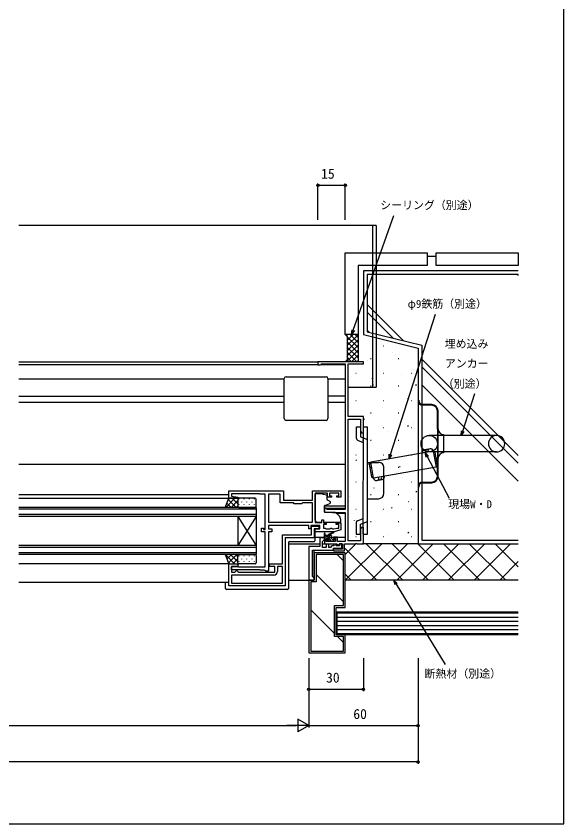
# Model space of a CAD drawing. Units: millimetres, scale not verified. Extents: x -437 to 438, y -681 to 679.
# Drawn here: x 137.4 to 438.2, y -681.2 to -237.2 of the extents above; entities that cross this region are included whole.
import ezdxf
from ezdxf.enums import TextEntityAlignment as Align

# ---------------------------------------------------------------- set-up
doc = ezdxf.new("R2010")
doc.units = ezdxf.units.MM
doc.header["$LTSCALE"] = 4
for name, color, linetype in [('0-2_YKK_11', 7, 'Continuous'), ('0-3_YKK_12', 2, 'Continuous'), ('0-4_YKK_13', 4, 'Continuous'), ('0-5_YKK_D', 6, 'Continuous'), ('0-6_YKK_ZWAK', 7, 'Continuous'), ('0-7_YSS_K', 3, 'Continuous')]:
    doc.layers.add(name, color=color, linetype=linetype)
doc.styles.add('ＭＳ ゴシック', font='')
doc.styles.get('ＭＳ ゴシック').set_extended_font_data('MS Gothic')

msp = doc.modelspace()

# ---------------------------------------------------------------- linework, layer by layer
at = {"layer": '0-2_YKK_11'}
for points in [[(328.165, -521.161), (328.045, -520.977), (328.045, -520.427), (328.165, -520.244), (328.165, -520.161), (328.045, -519.977), (328.045, -519.427), (328.165, -519.244), (328.165, -518.202), (327.165, -518.202), (326.465, -519.415), (326.465, -525.702), (319.665, -525.702), (319.665, -458.702), (326.465, -458.702), (326.465, -464.99), (327.165, -466.202), (328.165, -466.202), (328.165, -457.202), (319.665, -457.202), (319.665, -428.402), (328.165, -428.402), (328.165, -427.202), (303.165, -427.202), (303.165, -428.802), (304.465, -428.802), (304.665, -428.602), (304.865, -428.402), (318.165, -428.402)], [(318.165, -428.402), (318.165, -508.302), (308.165, -508.302), (307.865, -508.002), (307.565, -507.702), (306.665, -507.702), (306.665, -509.609), (311.165, -510.002), (318.165, -510.002), (318.165, -526.002), (313.865, -526.002), (313.865, -523.602), (311.765, -523.602), (311.765, -524.402), (312.865, -524.402), (312.865, -525.902), (307.665, -525.902), (307.665, -524.402), (308.765, -524.402), (308.765, -523.602), (306.665, -523.602), (306.665, -527.202), (313.345, -527.202), (314.315, -527.762), (314.765, -527.502), (315.065, -527.202), (316.665, -527.202), (316.665, -530.202), (312.427, -530.202), (312.11, -529.653), (311.665, -529.772), (311.665, -531.202), (317.665, -531.202), (317.665, -527.202), (323.707, -527.202), (323.89, -527.082), (324.44, -527.082), (324.623, -527.202), (328.165, -527.202), (328.165, -521.161)], [(254.169, -498.202), (284.169, -498.202), (284.169, -503.202), (300.169, -503.202), (300.169, -498.202), (315.669, -498.202), (315.669, -501.702), (313.569, -501.702), (313.569, -500.902), (314.669, -500.902), (314.669, -499.402), (309.469, -499.402), (309.469, -500.902), (310.569, -500.902), (310.569, -501.702), (308.469, -501.702), (308.469, -499.402), (301.669, -499.402), (301.669, -515.602), (305.369, -515.602), (305.369, -514.102), (306.169, -514.102), (306.169, -515.802), (307.669, -515.802), (307.669, -516.602), (306.169, -516.602), (306.169, -518.602), (307.078, -518.602), (307.374, -518.852), (307.669, -519.102), (309.728, -519.102), (310.024, -518.852), (310.319, -518.602), (310.519, -518.602), (310.815, -518.852), (311.111, -519.102), (311.845, -519.102), (313.482, -518.602), (314.669, -518.602), (314.669, -516.602)], [(255.669, -499.802), (255.669, -501.033), (259.191, -501.654), (259.143, -502.202), (254.169, -502.202), (254.169, -498.202)], [(314.669, -516.602), (313.169, -516.602), (313.169, -515.802), (315.669, -515.802), (315.669, -519.502), (312.069, -520.602), (301.669, -520.602), (301.669, -519.102), (304.169, -519.102), (304.169, -517.102), (299.169, -517.102), (299.169, -519.102), (298.169, -519.102), (298.169, -517.102), (275.969, -517.102), (275.969, -519.102), (277.769, -519.102), (277.769, -520.602), (275.969, -520.602), (275.969, -542.202), (274.469, -542.202), (274.174, -541.952), (273.878, -541.702), (271.169, -541.702), (270.969, -541.502), (255.669, -541.502), (255.669, -539.702), (259.169, -539.702), (259.516, -539.902), (274.169, -539.902), (274.169, -520.602), (272.169, -520.602), (272.169, -518.702), (273.169, -518.702), (273.169, -519.402), (274.169, -519.402), (274.169, -500.002), (271.169, -500.002), (270.969, -499.802), (255.669, -499.802)], [(255.665, -548.902), (283.665, -548.902), (283.665, -539.702), (280.965, -539.702), (280.965, -542.402)], [(278.965, -544.402), (255.665, -544.402), (255.665, -548.902)]]:
    msp.add_lwpolyline(points, dxfattribs=at)
for points in [[(275.969, -515.302), (300.169, -515.302), (300.169, -504.702), (294.669, -504.702), (294.169, -505.202), (290.169, -505.202), (289.669, -504.702), (282.369, -504.702), (282.369, -500.002), (275.969, -500.002)], [(285.165, -550.402), (254.165, -550.402), (254.165, -538.202), (259.165, -538.202), (259.165, -539.702), (255.665, -539.702), (255.665, -542.902), (257.465, -542.902), (257.965, -542.402), (258.465, -541.902), (258.665, -541.902), (259.165, -542.402), (259.665, -542.902), (279.465, -542.902), (279.465, -539.702), (276.465, -539.702), (276.465, -538.202), (283.665, -538.202), (283.665, -522.402), (299.665, -522.402), (299.665, -517.602), (303.665, -517.602), (303.665, -519.102), (301.165, -519.102), (301.165, -523.902), (285.165, -523.902)], [(298.165, -528.702), (298.165, -547.202), (301.165, -547.202), (301.165, -546.202), (300.665, -545.702), (300.165, -545.202), (300.165, -530.702), (311.665, -530.702), (311.665, -529.602), (316.265, -529.602), (316.265, -527.202), (315.065, -527.202), (315.065, -528.402), (313.165, -528.402), (313.165, -527.502), (311.965, -527.502), (311.965, -528.402), (310.965, -528.402), (310.473, -528.804), (309.983, -529.202), (309.165, -529.202), (309.165, -527.402), (307.665, -527.402), (307.665, -529.202), (305.665, -529.202), (305.665, -525.902), (306.165, -525.402), (306.665, -524.902), (306.665, -523.902), (304.165, -523.902), (304.165, -528.702)]]:
    msp.add_lwpolyline(points, close=True, dxfattribs=at)
msp.add_arc((278.965, -542.402), 2, 270.00001, 359.99999, dxfattribs=at)
at = {"layer": '0-3_YKK_12'}
for p, q in [((335.165, -352.203), (138.917, -352.202)), ((333.165, -352.203), (333.165, -367.202)), ((333.165, -367.202), (333.165, -441.214)), ((138.917, -427.202), (303.465, -427.202)), ((138.917, -428.602), (303.182, -428.602)), ((304.648, -428.602), (318.165, -428.602)), ((138.917, -436.502), (284.665, -436.502)), ((308.665, -436.502), (318.165, -436.502)), ((319.665, -441.216), (335.165, -441.216)), ((138.917, -446.002), (284.665, -446.002)), ((308.665, -445.902), (318.165, -445.902)), ((138.917, -449.402), (284.665, -449.402)), ((308.665, -449.302), (318.165, -449.302)), ((138.917, -483.512), (318.165, -483.512)), ((138.917, -500.202), (254.165, -500.202)), ((138.917, -502.202), (254.165, -502.202)), ((269.17, -507.202), (138.917, -507.202)), ((269.17, -508.202), (138.917, -508.202)), ((301.669, -506.312), (301.669, -506.312)), ((301.669, -507.702), (301.669, -507.702)), ((301.669, -510.402), (301.669, -510.402)), ((306.669, -507.702), (318.165, -507.702)), ((306.687, -506.312), (318.165, -506.312)), ((313.167, -510.402), (318.165, -510.402)), ((269.17, -511.202), (138.917, -511.202)), ((269.17, -512.202), (138.917, -512.202)), ((259.17, -512.202), (259.17, -528.202)), ((259.17, -512.202), (269.17, -528.202)), ((269.17, -512.202), (259.17, -528.202)), ((301.469, -523.602), (306.711, -523.602)), ((310.865, -523.602), (318.165, -523.602)), ((269.17, -528.202), (138.917, -528.202)), ((286.968, -527.202), (304.165, -527.202)), ((305.665, -527.202), (306.965, -527.202)), ((269.17, -529.202), (138.917, -529.202)), ((269.17, -532.202), (138.917, -532.202)), ((301.165, -547.202), (301.165, -530.702)), ((254.165, -538.202), (138.917, -538.202)), ((138.917, -548.402), (254.165, -548.402)), ((286.968, -547.202), (301.165, -547.202))]:
    msp.add_line(p, q, dxfattribs=at)
for points in [[(335.165, -352.203), (335.165, -367.202), (335.165, -441.216)], [(269.17, -507.202), (269.17, -533.202), (138.917, -533.202)]]:
    msp.add_lwpolyline(points, dxfattribs=at)
at = {"layer": '0-4_YKK_13'}
for p, q in [((284.665, -458.402), (284.665, -436.402)), ((285.665, -435.402), (307.665, -435.402)), ((308.665, -436.402), (308.665, -458.402)), ((358.165, -448.202), (358.165, -448.702)), ((358.565, -448.202), (358.165, -448.202)), ((358.565, -448.202), (358.565, -448.702)), ((358.165, -448.702), (358.165, -495.702)), ((365.665, -450.702), (360.565, -450.702)), ((365.665, -451.102), (360.565, -451.102)), ((368.765, -464.202), (368.765, -454.202)), ((369.165, -464.202), (369.165, -454.202)), ((307.665, -459.402), (285.665, -459.402)), ((324.279, -469.329), (324.289, -462.953)), ((324.29, -462.952), (326.59, -462.956)), ((326.589, -462.956), (326.581, -468.456)), ((328.069, -521.958), (328.165, -462.958)), ((328.163, -462.958), (330.461, -462.962)), ((330.369, -521.962), (330.461, -462.962)), ((368.765, -464.202), (368.765, -480.202)), ((369.165, -480.202), (369.165, -464.202)), ((324.903, -470.257), (328.076, -471.545)), ((401.265, -467.702), (364.265, -467.702)), ((372.165, -467.202), (372.165, -477.202)), ((401.265, -476.702), (364.265, -476.702)), ((330.433, -482.462), (336.433, -482.472)), ((368.765, -490.202), (368.765, -480.202)), ((369.165, -490.202), (369.165, -480.202)), ((339.405, -499.476), (339.428, -485.477)), ((358.165, -495.702), (358.165, -496.202)), ((358.165, -496.202), (358.565, -496.202)), ((358.565, -495.702), (358.565, -496.202)), ((360.565, -493.302), (365.665, -493.302)), ((360.565, -493.702), (365.665, -493.702)), ((301.669, -512.602), (301.669, -499.702)), ((304.537, -499.702), (301.669, -499.702)), ((307.899, -500.603), (304.537, -499.702)), ((308.269, -502.929), (308.269, -501.086)), ((252.596, -507.202), (257.596, -502.202)), ((253.099, -504.877), (255.424, -507.202)), ((253.771, -503.199), (254.768, -502.202)), ((253.908, -502.857), (258.253, -507.202)), ((254.17, -502.202), (259.67, -502.202)), ((255.424, -507.202), (259.17, -503.457)), ((256.081, -502.202), (259.17, -505.291)), ((258.91, -502.202), (259.211, -502.503)), ((259.17, -502.702), (259.17, -506.702)), ((268.67, -502.202), (259.67, -502.202)), ((259.695, -502.557), (259.695, -502.757)), ((259.695, -505.587), (259.695, -505.787)), ((261.11, -504.172), (261.11, -504.372)), ((262.525, -502.557), (262.525, -502.757)), ((262.525, -505.587), (262.525, -505.787)), ((263.94, -504.172), (263.94, -504.372)), ((265.355, -502.557), (265.355, -502.757)), ((265.355, -505.587), (265.355, -505.787)), ((266.77, -504.172), (266.77, -504.372)), ((268.185, -502.557), (268.185, -502.757)), ((268.185, -505.587), (268.185, -505.787)), ((269.17, -506.702), (269.17, -502.702)), ((306.867, -506.13), (309.772, -505.073)), ((309.819, -503.997), (308.419, -503.189)), ((309.969, -504.791), (309.969, -504.257)), ((330.402, -502.462), (336.4, -502.472)), ((252.291, -506.898), (252.596, -507.202)), ((258.253, -507.202), (259.17, -506.286)), ((259.67, -507.202), (268.67, -507.202)), ((306.669, -509.702), (306.669, -506.412)), ((312.326, -510.002), (306.969, -510.002)), ((314.598, -511.603), (312.969, -510.236)), ((301.669, -514.302), (301.669, -512.602)), ((315.669, -515.002), (315.669, -513.901)), ((324.832, -514.648), (328.009, -513.371)), ((328.005, -515.851), (330.307, -514.926)), ((301.469, -519.142), (301.469, -525.571)), ((302.669, -515.302), (305.369, -515.302)), ((306.169, -515.302), (315.369, -515.302)), ((324.205, -515.574), (324.195, -521.952)), ((326.495, -521.955), (326.504, -516.455)), ((326.504, -516.455), (328.005, -515.851)), ((306.665, -523.302), (306.665, -521.603)), ((309.065, -522.602), (306.665, -522.602)), ((307.204, -523.602), (306.665, -523.063)), ((306.965, -521.776), (307.164, -522.602)), ((308.965, -523.602), (306.965, -523.602)), ((308.551, -523.602), (307.551, -522.602)), ((308.465, -522.602), (308.71, -522.283)), ((310.875, -524.579), (308.898, -522.602)), ((309.06, -521.996), (311.848, -520.617)), ((309.265, -524.341), (309.265, -523.902)), ((309.456, -522.362), (311.826, -520.963)), ((309.865, -522.602), (309.665, -522.602)), ((310.709, -523.066), (310.401, -522.758)), ((310.865, -524.502), (310.865, -523.602)), ((324.195, -521.952), (326.495, -521.955)), ((328.069, -521.958), (330.369, -521.962)), ((286.969, -526.46), (286.969, -550.969)), ((287.469, -526.071), (300.969, -526.071)), ((308.753, -525.814), (308.253, -525.314)), ((309.504, -525.902), (308.409, -524.807)), ((308.465, -524.802), (308.804, -524.802)), ((312.565, -525.902), (308.965, -525.902)), ((310.851, -525.902), (309.265, -524.316)), ((312.198, -525.902), (311.088, -524.792)), ((311.165, -524.802), (312.565, -524.802)), ((312.865, -525.222), (312.445, -524.802)), ((312.865, -525.102), (312.865, -525.602)), ((252.312, -533.202), (257.312, -538.202)), ((252.373, -533.71), (252.88, -533.202)), ((253.181, -535.73), (255.709, -533.202)), ((253.989, -537.75), (258.537, -533.202)), ((255.14, -533.202), (259.17, -537.232)), ((256.366, -538.202), (259.17, -535.398)), ((257.969, -533.202), (259.17, -534.403)), ((259.17, -537.702), (259.17, -533.702)), ((259.67, -533.202), (268.67, -533.202)), ((259.695, -533.887), (259.695, -534.087)), ((259.695, -536.917), (259.695, -537.117)), ((261.11, -535.502), (261.11, -535.702)), ((262.525, -533.887), (262.525, -534.087)), ((262.525, -536.917), (262.525, -537.117)), ((263.94, -535.502), (263.94, -535.702)), ((265.355, -533.887), (265.355, -534.087)), ((265.355, -536.917), (265.355, -537.117)), ((266.77, -535.502), (266.77, -535.702)), ((268.185, -533.887), (268.185, -534.087)), ((268.185, -536.917), (268.185, -537.117)), ((269.17, -533.702), (269.17, -537.702)), ((253.96, -537.679), (254.483, -538.202)), ((254.17, -538.202), (259.67, -538.202)), ((259.194, -538.202), (259.328, -538.068)), ((268.67, -538.202), (259.67, -538.202)), ((252.369, -550.969), (252.369, -548.402)), ((252.369, -551.908), (252.369, -550.969)), ((286.469, -552.408), (252.869, -552.408)), ((286.969, -550.969), (286.969, -551.908))]:
    msp.add_line(p, q, dxfattribs=at)
for points in [[(326.581, -468.456), (328.08, -469.064), (330.378, -469.997)], [(259.67, -507.202), (252.17, -507.202), (254.17, -502.202)], [(259.67, -533.202), (252.17, -533.202), (254.17, -538.202)]]:
    msp.add_lwpolyline(points, dxfattribs=at)
msp.add_circle((364.265, -472.202), 4.5, dxfattribs=at)
for centre, radius, start, end in [((285.665, -436.402), 1, 90, 180), ((307.665, -436.402), 1, 0, 90), ((360.565, -448.702), 2.4, 180, 270), ((360.565, -448.702), 2, 180, 270), ((365.665, -454.202), 3.5, 0, 90), ((365.665, -454.202), 3.1, 0, 90), ((285.665, -458.402), 1, 180, 270), ((307.665, -458.402), 1, 270, 0), ((372.165, -464.202), 3, 180, 270), ((325.279, -469.331), 1, 179.90534, 247.9075), ((401.265, -472.202), 4.5, 90, 270), ((401.265, -472.202), 4.5, 270, 90), ((372.165, -480.202), 3, 90, 180), ((336.428, -485.472), 3, 359.90656, 89.9066), ((365.665, -490.202), 3.1, 270, 0), ((365.665, -490.202), 3.5, 270, 0), ((360.565, -495.702), 2.4, 90, 180), ((360.565, -495.702), 2, 90, 180), ((307.769, -501.086), 0.5, 0, 75), ((336.405, -499.472), 3, 269.90689, 359.90656), ((259.67, -502.702), 0.5, 90, 180), ((268.67, -502.702), 0.5, 0, 90), ((306.969, -506.412), 0.3, 110, 180), ((308.569, -502.929), 0.3, 180, 240), ((309.669, -504.791), 0.3, 290, 0), ((309.669, -504.257), 0.3, 0, 60), ((259.67, -506.702), 0.5, 180, 270), ((268.67, -506.702), 0.5, 270, 0), ((306.969, -509.702), 0.3, 180, 270), ((312.326, -511.002), 1, 50, 90), ((302.669, -514.302), 1, 180, 270), ((312.669, -513.901), 3, 0, 50), ((315.369, -515.002), 0.3, 270, 0), ((325.205, -515.576), 1, 111.90869, 179.90534), ((306.865, -521.603), 0.2, 300, 180), ((306.965, -523.302), 0.3, 180, 270), ((309.503, -522.892), 1, 116.30165, 142.50753), ((308.965, -523.902), 0.3, 0, 90), ((309.265, -522.602), 0.2, 84.66559, 323.1301), ((309.304, -522.104), 0.3, 265.56559, 300.55603), ((309.665, -522.902), 0.3, 90, 143.1301), ((309.865, -523.602), 1, 0, 90), ((311.937, -520.797), 0.2, 236.30165, 116.30165), ((287.469, -526.571), 0.5, 90, 180), ((300.969, -525.571), 0.5, 270, 0), ((308.465, -525.102), 0.3, 90, 225), ((308.965, -525.602), 0.3, 225, 270), ((308.804, -525.102), 0.3, 33.05573, 90), ((309.265, -524.802), 0.25, 213.05573, 56.94427), ((309.565, -524.341), 0.3, 180, 236.94427), ((311.165, -524.502), 0.3, 180, 270), ((312.565, -525.102), 0.3, 0, 90), ((312.565, -525.602), 0.3, 270, 0), ((259.67, -533.702), 0.5, 90, 180), ((268.67, -533.702), 0.5, 0, 90), ((259.67, -537.702), 0.5, 180, 270), ((268.67, -537.702), 0.5, 270, 0), ((252.869, -551.908), 0.5, 180, 270), ((286.469, -551.908), 0.5, 270, 0)]:
    msp.add_arc(centre, radius, start, end, dxfattribs=at)
at = {"layer": '0-5_YKK_D'}
for p, q in [((303.132, -349.202), (303.132, -329.202)), ((318.132, -330.202), (303.132, -330.202)), ((318.132, -349.202), (318.132, -329.202)), ((298.132, -590.2), (298.132, -628.2)), ((298.132, -590.2), (298.132, -628.2)), ((298.132, -590.2), (298.132, -608.2)), ((328.132, -590.2), (328.132, -608.2)), ((358.132, -590.2), (358.132, -628.2)), ((358.132, -590.2), (358.132, -648.2)), ((298.132, -607.2), (328.132, -607.2)), ((298.132, -627.2), (292.07, -623.7)), ((292.07, -623.7), (292.07, -630.7)), ((-289.798, -627.2), (291.132, -627.2)), ((298.132, -627.2), (286.008, -627.2)), ((298.132, -627.2), (292.07, -630.7)), ((298.132, -627.2), (358.132, -627.2)), ((358.132, -647.2), (-356.798, -647.2))]:
    msp.add_line(p, q, dxfattribs=at)
for points in [[(321.665, -412.202), (322.517, -409.799), (344.855, -346.749)], [(342.209, -480.57), (342.986, -478.141), (367.636, -401.081)], [(323.161, -410.027), (321.665, -412.202), (321.873, -409.57)], [(381.87, -467.702), (382.647, -465.273), (389.242, -444.654)], [(383.297, -465.482), (381.87, -467.702), (381.996, -465.065)], [(343.637, -478.349), (342.209, -480.57), (342.335, -477.933)], [(362.596, -479.633), (362.018, -477.058), (363.806, -478.999)], [(362.018, -477.058), (363.201, -479.316), (375.148, -502.117)], [(345.545, -549.737), (344.806, -547.202), (346.714, -549.027)], [(344.806, -547.202), (346.129, -549.382), (372.943, -593.549)]]:
    msp.add_lwpolyline(points, dxfattribs=at)
for centre in [(303.132, -330.202), (318.132, -330.202), (298.132, -607.2), (328.132, -607.2), (358.132, -627.2), (358.132, -647.2)]:
    msp.add_circle(centre, 0.637, dxfattribs=at)
at = {"layer": '0-6_YKK_ZWAK'}
msp.add_lwpolyline([(-436.8, -681.2), (438.2, -681.2), (438.2, 643.8)], dxfattribs=at)
at = {"layer": '0-7_YSS_K'}
for p, q in [((363.165, -369.202), (368.165, -369.202)), ((413.2, -369.202), (413.165, -369.202)), ((412.693, -379.202), (413.2, -379.709)), ((330.165, -395.669), (350.127, -415.631)), ((330.165, -399.912), (344.47, -414.217)), ((319.165, -413.202), (318.165, -412.202)), ((318.893, -412.931), (319.622, -412.202)), ((319.165, -415.487), (322.45, -412.202)), ((319.165, -418.316), (325.165, -412.316)), ((325.165, -416.582), (320.785, -412.202)), ((325.165, -413.753), (323.614, -412.202)), ((325.165, -412.202), (325.165, -427.202)), ((330.165, -409.812), (331.271, -410.917)), ((319.165, -413.202), (319.165, -426.2)), ((325.165, -419.41), (319.165, -413.41)), ((319.165, -421.144), (325.165, -415.144)), ((325.165, -422.239), (319.165, -416.239)), ((318.764, -427.202), (325.165, -420.801)), ((319.165, -423.973), (325.165, -417.973)), ((325.165, -425.067), (319.165, -419.067)), ((339.175, -418.497), (339.425, -418.497)), ((319.165, -426.202), (318.165, -427.202)), ((324.472, -427.202), (319.165, -421.896)), ((321.643, -427.202), (319.165, -424.724)), ((321.592, -427.202), (325.165, -423.63)), ((332.05, -425.372), (332.3, -425.372)), ((344.278, -421.848), (344.325, -421.831)), ((347.25, -425.372), (347.5, -425.372)), ((360.165, -425.669), (413.2, -478.704)), ((318.815, -427.202), (318.49, -426.877)), ((324.421, -427.202), (325.165, -426.458)), ((330.578, -426.699), (330.61, -426.688)), ((360.165, -429.912), (413.2, -482.947)), ((323.975, -433.447), (324.225, -433.447)), ((339.175, -433.447), (339.425, -433.447)), ((349.158, -434.325), (349.205, -434.308)), ((354.375, -433.447), (354.625, -433.447)), ((332.803, -436.331), (333.22, -436.055)), ((332.05, -440.322), (332.3, -440.322)), ((333.557, -439.849), (333.604, -439.832)), ((347.25, -440.322), (347.5, -440.322)), ((356.817, -440.026), (357.234, -439.75)), ((360.165, -439.812), (413.2, -492.847)), ((323.975, -448.397), (324.225, -448.397)), ((339.175, -448.397), (339.425, -448.397)), ((352.388, -447.386), (352.435, -447.369)), ((354.375, -448.397), (354.625, -448.397)), ((338.437, -452.326), (338.484, -452.309)), ((332.05, -455.272), (332.3, -455.272)), ((347.25, -455.272), (347.5, -455.272)), ((322.836, -457.85), (322.883, -457.834)), ((328.381, -458.847), (328.798, -458.571)), ((355.383, -460.53), (355.43, -460.513)), ((323.975, -463.347), (324.225, -463.347)), ((339.175, -463.347), (339.425, -463.347)), ((341.667, -465.387), (341.714, -465.37)), ((352.395, -462.542), (352.812, -462.266)), ((354.375, -463.347), (354.625, -463.347)), ((327.716, -470.327), (327.763, -470.31)), ((332.05, -470.222), (332.3, -470.222)), ((347.25, -470.222), (347.5, -470.222)), ((323.975, -478.297), (324.225, -478.297)), ((366.448, -476.273), (332.144, -482.355)), ((339.175, -478.297), (339.425, -478.297)), ((344.662, -478.531), (344.709, -478.515)), ((354.375, -478.297), (354.625, -478.297)), ((323.959, -481.363), (324.376, -481.087)), ((330.946, -483.388), (330.993, -483.371)), ((332.05, -485.172), (332.3, -485.172)), ((368.019, -485.135), (333.715, -491.216)), ((347.25, -485.172), (347.5, -485.172)), ((347.972, -485.058), (348.389, -484.782)), ((349.541, -491.008), (349.588, -490.991)), ((323.975, -493.247), (324.225, -493.247)), ((333.941, -496.532), (333.988, -496.516)), ((339.175, -493.247), (339.425, -493.247)), ((354.375, -493.247), (354.625, -493.247)), ((320.225, -501.389), (320.272, -501.373)), ((332.05, -500.122), (332.3, -500.122)), ((347.25, -500.122), (347.5, -500.122)), ((356.997, -498.674), (357.414, -498.398)), ((319.733, -503.749), (319.954, -503.603)), ((352.771, -504.069), (352.818, -504.052)), ((323.975, -508.197), (324.225, -508.197)), ((338.82, -509.009), (338.867, -508.993)), ((339.175, -508.197), (339.425, -508.197)), ((343.55, -507.574), (343.967, -507.298)), ((354.375, -508.197), (354.625, -508.197)), ((323.22, -514.534), (323.267, -514.517)), ((332.05, -515.072), (332.3, -515.072)), ((347.25, -515.072), (347.5, -515.072)), ((355.766, -517.213), (355.813, -517.197)), ((323.975, -523.147), (324.225, -523.147)), ((339.175, -523.147), (339.425, -523.147)), ((342.05, -522.07), (342.097, -522.053)), ((352.574, -521.19), (352.991, -520.914)), ((354.375, -523.147), (354.625, -523.147)), ((338.163, -527.202), (318.165, -547.2)), ((324.021, -527.202), (318.165, -533.058)), ((358.165, -527.202), (327.665, -527.202)), ((349.704, -547.202), (329.704, -527.202)), ((352.305, -527.202), (332.305, -547.202)), ((363.846, -547.202), (343.846, -527.202)), ((366.447, -527.202), (346.447, -547.202)), ((377.989, -547.202), (357.989, -527.202)), ((380.589, -527.202), (360.589, -547.202)), ((392.131, -547.202), (372.131, -527.202)), ((394.732, -527.202), (374.732, -547.202)), ((406.273, -547.202), (386.273, -527.202)), ((408.874, -527.202), (388.874, -547.202)), ((413.2, -539.987), (400.415, -527.202)), ((335.562, -547.202), (318.165, -529.805)), ((313.747, -533.202), (317.165, -536.62)), ((413.2, -537.018), (403.016, -547.202)), ((302.165, -544.071), (317.165, -559.071)), ((321.42, -547.202), (318.165, -543.947)), ((413.2, -547.202), (318.165, -547.202)), ((299.165, -563.522), (312.165, -576.522)), ((313.665, -567.502), (413.2, -567.502)), ((313.665, -569.802), (413.2, -569.802)), ((313.665, -572.102), (413.2, -572.102)), ((313.665, -574.402), (413.2, -574.402)), ((313.846, -578.202), (317.165, -581.522)), ((299.165, -585.972), (299.395, -586.202))]:
    msp.add_line(p, q, dxfattribs=at)
for points in [[(325.165, -374.202), (325.165, -412.202), (318.165, -412.202), (318.165, -367.202), (363.165, -367.202), (363.165, -374.202)], [(368.165, -374.202), (368.165, -367.202), (413.165, -367.202), (413.165, -374.202)], [(366.448, -476.273), (368.019, -485.135), (368.829, -483.975), (367.607, -477.083)], [(333.715, -491.213), (332.144, -482.352), (331.333, -483.511), (332.555, -490.403)], [(318.165, -532.202), (301.165, -532.202), (301.165, -547.202), (298.165, -547.202), (298.165, -587.202), (318.165, -587.202), (318.165, -577.202), (313.165, -577.202), (313.165, -562.202), (318.165, -562.202)], [(317.165, -533.202), (302.165, -533.202), (302.165, -548.202), (299.165, -548.202), (299.165, -586.202), (317.165, -586.202), (317.165, -578.202), (312.165, -578.202), (312.165, -561.202), (317.165, -561.202)]]:
    msp.add_lwpolyline(points, close=True, dxfattribs=at)
for points in [[(413.2, -377.202), (328.165, -377.202), (328.165, -412.202), (358.165, -419.702), (358.165, -527.202), (413.2, -527.202)], [(413.2, -379.202), (330.165, -379.202), (330.165, -410.641), (360.165, -418.141), (360.165, -525.202), (413.2, -525.202)], [(413.2, -577.202), (313.165, -577.202), (313.165, -564.702), (413.2, -564.702)], [(413.2, -576.702), (313.665, -576.702), (313.665, -565.202), (413.2, -565.202)]]:
    msp.add_lwpolyline(points, dxfattribs=at)
for centre, start, end in [((364.972, -476.534), 10.04394, 190.04392), ((362.018, -477.058), 70.04391, 190.04392), ((363.495, -476.796), 70.04391, 190.04392), ((335.19, -490.949), 190.04394, 10.04392), ((336.667, -490.688), 250.04391, 10.04392), ((338.144, -490.426), 250.04391, 10.04392)]:
    msp.add_arc(centre, 1.5, start, end, dxfattribs=at)

# ---------------------------------------------------------------- texts
at = {"layer": '0-5_YKK_D', "style": 'ＭＳ ゴシック'}
for s, height, p in [('15', 5.499, (304.879, -328.202)), ('シーリング（別途）', 4.399, (337.368, -344.617)), ('φ9鉄筋（別途）', 4.399, (352.414, -398.842)), ('埋め込み', 4.399, (372.782, -420.838)), ('アンカー', 4.399, (372.884, -431.656)), ('（別途）', 4.399, (371.725, -442.781)), ('現場W・D', 4.399, (374.738, -509.004)), ('30', 5.499, (307.592, -605.2)), ('断熱材（別途）', 4.399, (361.733, -602.153)), ('60', 5.499, (322.571, -625.2))]:
    msp.add_text(s, height=height, dxfattribs=at).set_placement(p, align=Align.BOTTOM_LEFT)

doc.saveas('drawing.dxf')
